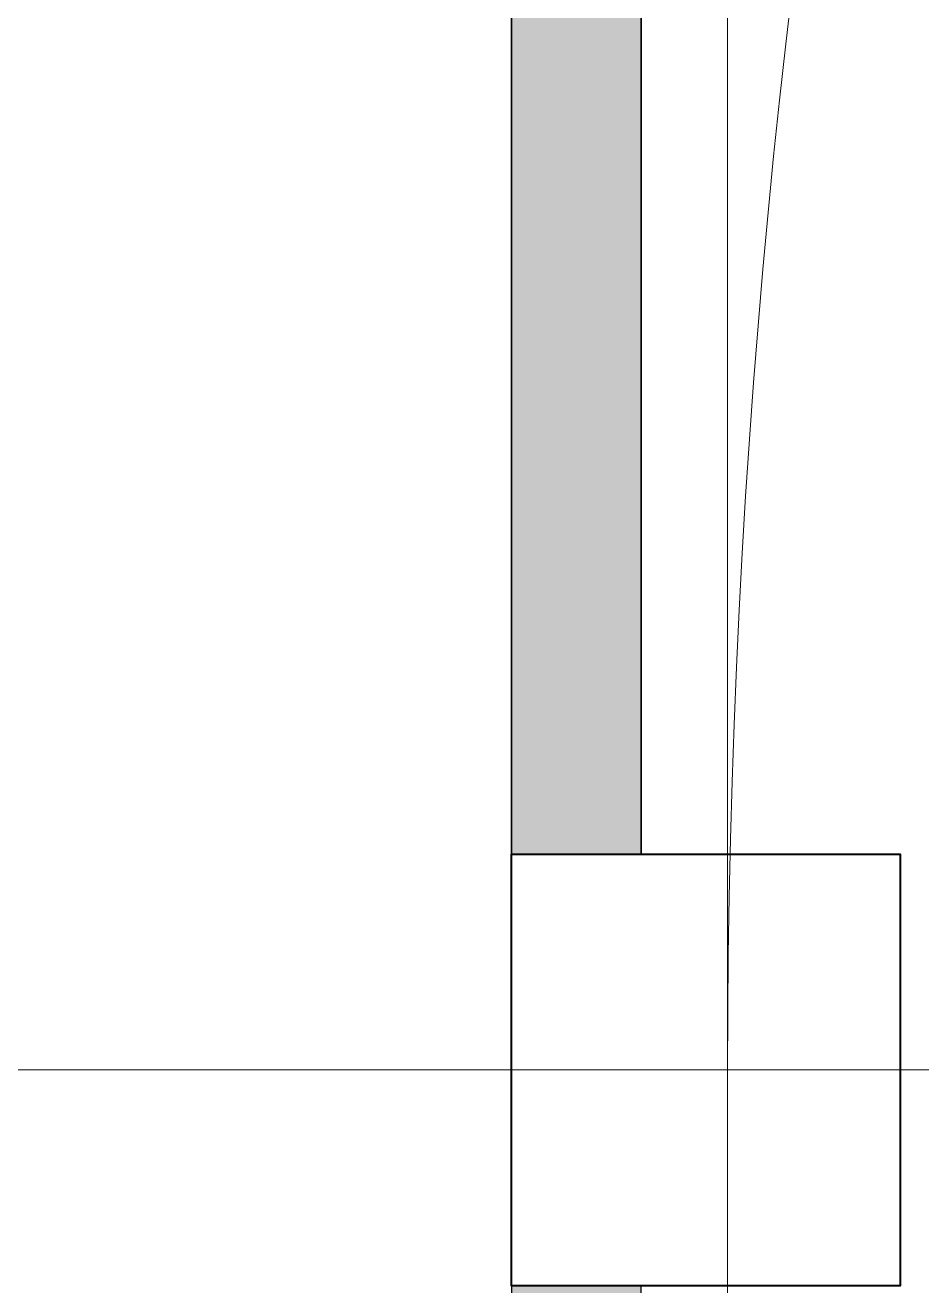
# Model space of a CAD drawing. Header units: millimetres. Extents: x 3546612 to 5615882, y 547008 to 3162891.
# Drawn here: x 5455548 to 5457625, y 2406568 to 2409488 of the extents above; entities that cross this region are included whole.
import ezdxf

# ---------------------------------------------------------------- set-up
doc = ezdxf.new("R2010")
doc.units = ezdxf.units.MM
doc.layers.add('XR-평면도$0$!!파라펫', color=9, linetype='Continuous')
for name, color, linetype, lineweight in [('XR-평면도$0$A-CNTL', 9, 'Continuous', 15), ('XR-평면도$0$A-CONC-LIN1', 9, 'Continuous', 40), ('XR-평면도$0$A-ELEV-LIN2', 9, 'Continuous', 25)]:
    doc.layers.add(name, color=color, linetype=linetype, lineweight=lineweight)

# ---------------------------------------------------------------- blocks, each defined once
blk = doc.blocks.new('XR-평면도$0$진입램프기둥 기준')
at = {"layer": 'XR-평면도$0$A-CONC-LIN1'}
blk.add_lwpolyline([(827799.1192627555, 1272500.720953235), (826899.1192627555, 1272500.720953235), (826899.1192627555, 1273500.720953235), (827799.1192627555, 1273500.720953235)], close=True, dxfattribs=at)
blk = doc.blocks.new('XR-평면도$0$RAMP_올라감(기준층) (210411)')
at = {"layer": 'XR-평면도$0$A-CNTL', "ltscale": 300}
for points in [[(20699.9999999998, 40700.00000000007), (20700, -40699.99999999993)], [(-25700, -14999.99999999993), (25699.9999999998, -14999.99999999993)]]:
    blk.add_lwpolyline(points, dxfattribs=at)
blk.add_lwpolyline([(-20700, 15000.00000000007), (-20700, -14999.99999999993, 0.4142135623730951), (0, -35699.99999999993, 0.4142135623730951), (20699.9999999998, -14999.99999999993), (20699.9999999998, 15000.00000000007, 0.4142135623730951), (0, 35700.00000000007, 0.4142135623730951)], format="xyb", close=True, dxfattribs=at)
at = {"layer": 'XR-평면도$0$A-CONC-LIN1'}
blk.add_lwpolyline([(21200.00000000122, -15500), (20300.00000000122, -15500), (20300.00000000122, -14500), (21200.00000000122, -14500)], close=True, dxfattribs=at)
at = {"layer": 'XR-평면도$0$A-ELEV-LIN2'}
for p, q in [((20900.00000000116, -5500), (20900.00000000116, -14500)), ((20900.00000000116, -15500), (20900.00000000116, -25150))]:
    blk.add_line(p, q, dxfattribs=at)
blk.add_lwpolyline([(21200.00000000116, -35300), (21200.00000000116, 14500.00000000019)], dxfattribs=at)
blk.add_blockref('XR-평면도$0$진입램프기둥 기준', (-806599.119262754, -1288000.720953234))
blk = doc.blocks.new('XR-평면도$0$3층진입램프 파라펫')
at = {"layer": 'XR-평면도$0$!!파라펫'}
h = blk.add_hatch(color=9, dxfattribs=at)
h.dxf.hatch_style = 1
h.paths.add_polyline_path([(619079.7091389014, 1270506.923087892), (618779.7091389014, 1270506.923087892), (618779.7091389014, 1260856.923087892), (619079.7091389014, 1260856.923087892)])
h = blk.add_hatch(color=9, dxfattribs=at)
h.dxf.hatch_style = 1
h.paths.add_polyline_path([(619079.7091389014, 1250856.923087892), (618779.7091389014, 1250856.923087892), (618779.7091389014, 1259856.923087892), (619079.7091389014, 1259856.923087892)])
for points in [[(618779.7091389014, 1270506.923087892), (619079.7091389014, 1270506.923087892), (619079.7091389014, 1260856.923087892), (618779.7091389014, 1260856.923087892)], [(618779.7091389014, 1250856.923087892), (619079.7091389014, 1250856.923087892), (619079.7091389014, 1259856.923087892), (618779.7091389014, 1259856.923087892)]]:
    blk.add_lwpolyline(points, close=True, dxfattribs=at)

msp = doc.modelspace()

# ---------------------------------------------------------------- block references
at = {"rotation": 180}
msp.add_blockref('XR-평면도$0$RAMP_올라감(기준층) (210411)', (5477875.039183877, 2392067.564390804), dxfattribs=at)
for p in [(4837895.330044976, 1146710.641302911), (4837895.337209858, 1146710.641302911), (4837895.337209858, 1146710.641302911)]:
    msp.add_blockref('XR-평면도$0$3층진입램프 파라펫', p)

doc.saveas('drawing.dxf')
